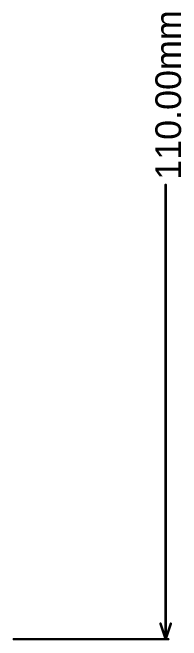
# Model space of a CAD drawing. Header units: inches. Extents: x -0.1 to 10.2, y 0 to 6.5.
# Drawn here: x 4.734 to 5.391, y -0.005 to 2.438 of the extents above; entities that cross this region are included whole.
import ezdxf

# ---------------------------------------------------------------- set-up
doc = ezdxf.new("R2010")
doc.units = ezdxf.units.IN
doc.header["$MEASUREMENT"] = 0
doc.layers.add('Dimension', color=6, linetype='Continuous')
doc.styles.add('Arial', font='', dxfattribs={"height": 0.2})
doc.styles.get('Arial').set_extended_font_data('Arial')

msp = doc.modelspace()

# ---------------------------------------------------------------- linework, layer by layer
at = {"layer": 'Dimension'}
for points in [[(5.33, 0, 0.01, 0.01, 0), (5.33, 1.7671, 0.01, 0.01, 0)], [(5.31, 0.06, 0.01, 0.01, 0), (5.33, 0, 0.01, 0.01, 0)], [(5.33, 0, 0.01, 0.01, 0), (5.35, 0.06, 0.01, 0.01, 0)], [(4.7394, 0, 0.01, 0.01, 0), (5.34, 0, 0.01, 0.01, 0)]]:
    msp.add_lwpolyline(points, format="xyseb", dxfattribs=at)
for points in [[(5.3275, 1.7671, 0.005, 0.005, 1), (5.3325, 1.7671, 0.005, 0.005, 1)], [(5.3075, 0.06, 0.005, 0.005, 1), (5.3125, 0.06, 0.005, 0.005, 1)], [(5.3475, 0.06, 0.005, 0.005, 1), (5.3525, 0.06, 0.005, 0.005, 1)], [(4.7369, 0, 0.005, 0.005, 1), (4.7419, 0, 0.005, 0.005, 1)], [(5.3275, 0, 0.005, 0.005, 1), (5.3325, 0, 0.005, 0.005, 1)], [(5.3275, 0, 0.005, 0.005, 1), (5.3325, 0, 0.005, 0.005, 1)], [(5.3275, 0, 0.005, 0.005, 1), (5.3325, 0, 0.005, 0.005, 1)], [(5.3375, 0, 0.005, 0.005, 1), (5.3425, 0, 0.005, 0.005, 1)]]:
    msp.add_lwpolyline(points, format="xyseb", close=True, dxfattribs=at)

# ---------------------------------------------------------------- texts
at = {"layer": 'Dimension', "style": 'Arial'}
msp.add_text('110.00mm', height=0.1, rotation=90, dxfattribs=at).set_placement((5.39, 1.7871))

doc.saveas('drawing.dxf')
